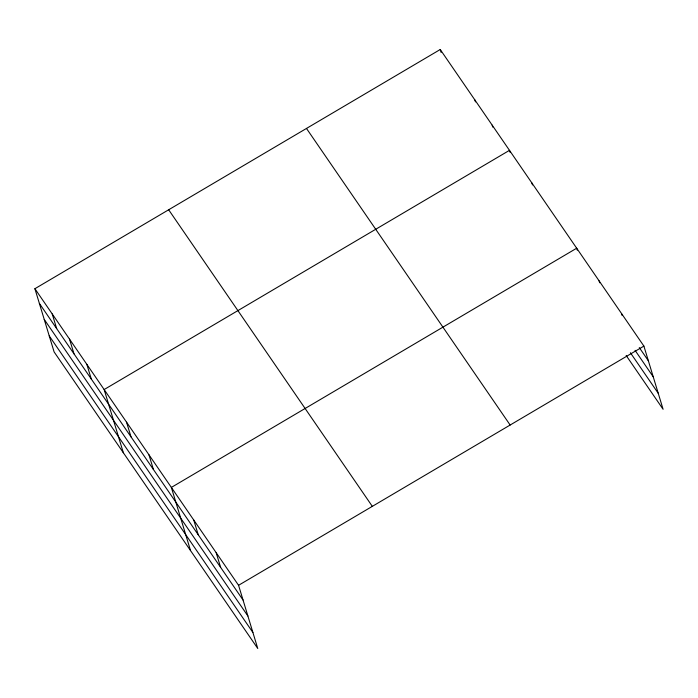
<?xml version="1.0" encoding="UTF-8"?>
<svg xmlns="http://www.w3.org/2000/svg" width="698" height="698" viewBox="0 0 698 698"><rect width="100%" height="100%" fill="white"/><g stroke="black" fill="none" stroke-linecap="round" stroke-linejoin="round"><path stroke-width="1.05" d="M34.9 288.71L238.568 585.299L257.763 648.494L54.104 351.905L34.9 288.71L440.237 49.506L643.896 346.095L663.1 409.29L626.167 355.5M238.568 585.299L643.896 346.095M639.281 347.569L648.363 360.787M635.067 350.344L653.223 376.798M630.381 352.726L658.24 393.288M306.474 128.441L510.142 425.03M168.663 209.766L372.322 506.364M39.367 303.403L243.026 600.001M44.227 319.414L247.895 616.002M49.235 335.904L252.903 632.493M621.499 313.472L622.093 315.426M599.093 280.84L599.687 282.803M577.281 250.181L576.688 248.218L171.359 487.422L190.554 550.617M531.885 182.972L532.478 184.926M510.072 152.304L509.479 150.34L104.15 389.545L123.345 452.749M492.169 125.134L492.762 127.097M474.858 99.927L475.451 101.882M440.237 49.506L441.127 52.446M216.162 552.676L220.629 567.369M193.756 520.054L198.223 534.747M148.953 454.799L153.42 469.492M126.547 422.177L131.015 436.869M86.831 364.339L91.298 379.04M69.521 339.132L73.988 353.825M52.21 313.917L56.678 328.618"/></g></svg>
